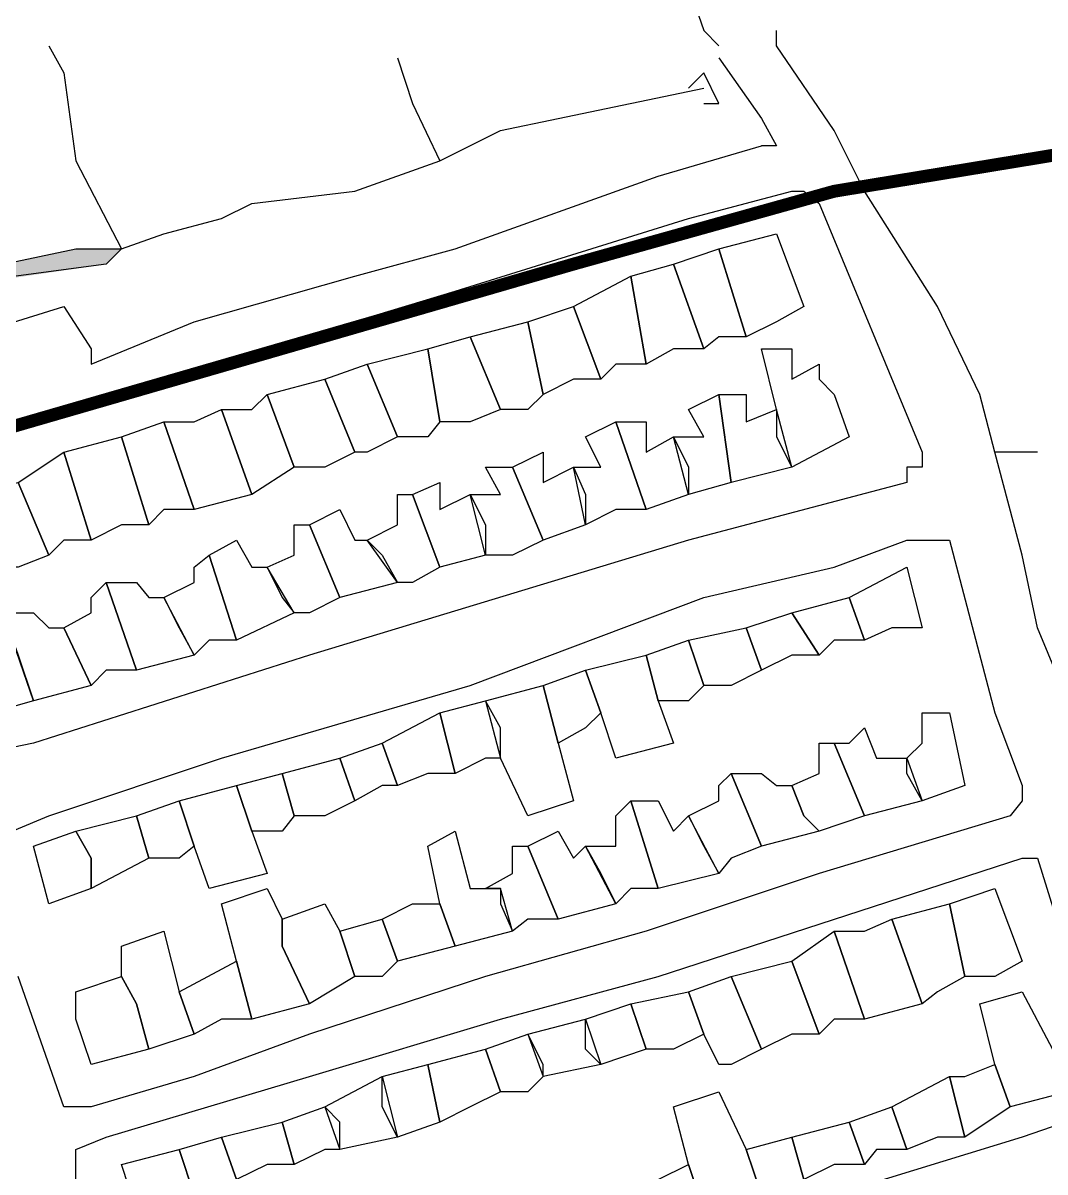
# Model space of a CAD drawing. Header units: millimetres. Extents: x -3588 to 75209, y -3737 to 38254.
# Drawn here: x 18836.6 to 18931.7, y 33902.7 to 34009.7 of the extents above; entities that cross this region are included whole.
import ezdxf

# ---------------------------------------------------------------- set-up
doc = ezdxf.new("R2010")
doc.units = ezdxf.units.MM
doc.layers.add('H', color=250, linetype='Continuous')
doc.layers.add('P', color=253, linetype='Continuous')

msp = doc.modelspace()

# ---------------------------------------------------------------- hatches: boundary and pattern name
at = {"layer": 'H', "linetype": 'Continuous'}
msp.add_hatch(color=256, dxfattribs=at).paths.add_polyline_path([(18725.22, 33977.638), (18729.173, 33977.638), (18754.859, 33972.277), (18757.692, 33972.277), (18775.184, 33977.638), (18794.388, 33983.288), (18795.796, 33983.288), (18801.158, 33983.288), (18803.702, 33983.288), (18817.241, 33984.408), (18835.038, 33987.224), (18841.807, 33988.649), (18845.76, 33988.649), (18844.352, 33987.224), (18825.435, 33984.408), (18813.288, 33983.288), (18802.566, 33981.863), (18795.796, 33983.288), (18794.388, 33983.288), (18776.592, 33977.638), (18756.267, 33970.853), (18745.545, 33964.083), (18741.32, 33957.314), (18740.184, 33957.314), (18742.728, 33961.538), (18744.136, 33964.083), (18756.267, 33970.853), (18754.859, 33970.853), (18729.173, 33976.502), (18725.22, 33976.502), (18725.22, 33977.638), (18725.22, 33977.638)])

# ---------------------------------------------------------------- linework, layer by layer
at = {"layer": 'P'}
for points in [[(18897.132, 34017.151), (18899.965, 34008.973), (18901.373, 34007.549)], [(18912.095, 33999.659), (18906.734, 34007.549), (18906.734, 34008.973)], [(18838.99, 34007.549), (18840.399, 34005.021), (18841.519, 33996.827), (18845.76, 33988.649), (18849.713, 33990.057), (18855.074, 33991.465), (18857.891, 33992.874), (18867.493, 33994.01), (18875.399, 33996.827)], [(18871.446, 34006.429), (18872.854, 34002.188), (18875.399, 33996.827)], [(18901.373, 34006.429), (18905.326, 34000.78)], [(18899.965, 34002.188), (18901.373, 34002.188), (18899.965, 34005.021), (18898.54, 34003.612)], [(18875.399, 33996.827), (18881.048, 33999.659), (18886.409, 34000.78), (18899.965, 34003.612)], [(18905.326, 34000.78), (18906.734, 33998.235), (18905.326, 33998.235)], [(18927.059, 33969.732), (18925.651, 33975.094), (18921.698, 33983.288), (18914.912, 33994.01), (18912.095, 33999.659)], [(18727.765, 33941.214), (18726.356, 33946.575), (18733.126, 33949.408), (18734.534, 33944.046), (18754.859, 33950.816), (18776.592, 33957.586), (18788.739, 33961.538), (18787.33, 33965.779), (18807.655, 33972.549), (18814.425, 33975.094), (18818.666, 33976.502), (18840.399, 33983.288), (18842.943, 33979.335), (18842.943, 33977.91), (18852.53, 33981.863), (18867.493, 33986.104), (18876.807, 33988.649), (18895.724, 33995.418), (18905.326, 33998.235)], [(18830.797, 33941.214), (18829.388, 33941.214), (18825.435, 33953.361), (18822.619, 33966.9), (18824.027, 33968.324), (18829.388, 33969.732), (18849.713, 33976.502), (18876.807, 33984.696), (18898.54, 33991.465), (18908.142, 33994.01), (18909.279, 33994.01), (18910.687, 33992.874), (18920.289, 33969.732), (18920.289, 33968.324), (18918.865, 33968.324), (18918.865, 33966.9), (18898.54, 33961.538), (18863.268, 33950.816), (18837.566, 33942.638), (18830.797, 33941.214)], [(18906.734, 33981.863), (18903.917, 33980.455), (18901.373, 33988.649), (18906.734, 33990.057), (18909.279, 33983.288), (18906.734, 33981.863)], [(18834.749, 33987.224), (18841.519, 33988.649), (18845.76, 33988.649), (18844.352, 33987.224), (18825.435, 33984.696)], [(18901.373, 33980.455), (18899.965, 33979.335), (18897.132, 33987.224), (18901.373, 33988.649), (18903.917, 33980.455), (18901.373, 33980.455)], [(18897.132, 33979.335), (18894.587, 33977.91), (18893.179, 33986.104), (18897.132, 33987.224), (18899.965, 33979.335), (18897.132, 33979.335)], [(18891.771, 33977.91), (18890.362, 33976.502), (18887.818, 33983.288), (18893.179, 33986.104), (18894.587, 33977.91), (18891.771, 33977.91)], [(18887.818, 33976.502), (18885.001, 33975.094), (18883.593, 33981.863), (18887.818, 33983.288), (18890.362, 33976.502), (18887.818, 33976.502)], [(18883.593, 33973.685), (18881.048, 33973.685), (18878.216, 33980.455), (18883.593, 33981.863), (18885.001, 33975.094), (18883.593, 33973.685)], [(18878.216, 33972.549), (18875.399, 33972.549), (18874.263, 33979.335), (18878.216, 33980.455), (18881.048, 33973.685), (18878.216, 33972.549)], [(18874.263, 33971.141), (18871.446, 33971.141), (18868.629, 33977.91), (18874.263, 33979.335), (18875.399, 33972.549), (18874.263, 33971.141)], [(18910.687, 33976.502), (18912.095, 33975.094), (18913.504, 33971.141), (18908.142, 33968.324), (18906.734, 33973.685), (18905.326, 33979.335), (18908.142, 33979.335), (18908.142, 33976.502), (18910.687, 33977.91), (18910.687, 33976.502)], [(18868.629, 33969.732), (18867.493, 33969.732), (18864.676, 33976.502), (18868.629, 33977.91), (18871.446, 33971.141), (18868.629, 33969.732)], [(18864.676, 33968.324), (18861.844, 33968.324), (18859.315, 33975.094), (18864.676, 33976.502), (18867.493, 33969.732), (18864.676, 33968.324)], [(18857.891, 33973.685), (18859.315, 33975.094), (18861.844, 33968.324), (18857.891, 33965.779), (18855.074, 33973.685), (18857.891, 33973.685)], [(18898.54, 33971.141), (18899.965, 33971.141), (18898.54, 33973.685), (18901.373, 33975.094), (18902.493, 33966.9), (18898.54, 33965.779), (18897.132, 33971.141), (18898.54, 33971.141)], [(18906.734, 33971.141), (18908.142, 33968.324), (18902.493, 33966.9), (18901.373, 33975.094), (18903.917, 33975.094), (18903.917, 33972.549), (18906.734, 33973.685), (18906.734, 33971.141)], [(18852.53, 33972.549), (18855.074, 33973.685), (18857.891, 33965.779), (18852.53, 33964.371), (18849.713, 33972.549), (18852.53, 33972.549)], [(18849.713, 33964.371), (18848.305, 33962.963), (18845.76, 33971.141), (18849.713, 33972.549), (18852.53, 33964.371), (18849.713, 33964.371)], [(18891.771, 33964.371), (18888.954, 33962.963), (18887.818, 33968.324), (18890.362, 33968.324), (18888.954, 33971.141), (18891.771, 33972.549), (18894.587, 33964.371), (18891.771, 33964.371)], [(18898.54, 33968.324), (18898.54, 33965.779), (18894.587, 33964.371), (18891.771, 33972.549), (18894.587, 33972.549), (18894.587, 33969.732), (18897.132, 33971.141), (18898.54, 33968.324)], [(18845.76, 33962.963), (18842.943, 33961.538), (18840.399, 33969.732), (18845.76, 33971.141), (18848.305, 33962.963), (18845.76, 33962.963)], [(18840.399, 33961.538), (18838.99, 33960.13), (18836.158, 33966.9), (18840.399, 33969.732), (18842.943, 33961.538), (18840.399, 33961.538)], [(18888.954, 33965.779), (18888.954, 33962.963), (18885.001, 33961.538), (18882.168, 33968.324), (18885.001, 33969.732), (18885.001, 33966.9), (18887.818, 33968.324), (18888.954, 33965.779)], [(18939.19, 33929.083), (18937.781, 33934.444), (18933.828, 33946.575), (18931.012, 33953.361), (18929.603, 33960.13), (18927.059, 33969.732)], [(18931.012, 33969.732), (18929.603, 33969.732), (18927.059, 33969.732)], [(18882.168, 33960.13), (18879.64, 33960.13), (18878.216, 33965.779), (18881.048, 33965.779), (18879.64, 33968.324), (18882.168, 33968.324), (18885.001, 33961.538), (18882.168, 33960.13)], [(18836.158, 33959.01), (18833.613, 33959.01), (18830.797, 33965.779), (18836.158, 33966.9), (18838.99, 33960.13), (18836.158, 33959.01)], [(18879.64, 33962.963), (18879.64, 33960.13), (18875.399, 33959.01), (18872.854, 33965.779), (18875.399, 33966.9), (18875.399, 33964.371), (18878.216, 33965.779), (18879.64, 33962.963)], [(18872.854, 33957.586), (18871.446, 33957.586), (18868.629, 33961.538), (18871.446, 33962.963), (18871.446, 33965.779), (18872.854, 33965.779), (18875.399, 33959.01), (18872.854, 33957.586)], [(18870.038, 33960.13), (18871.446, 33957.586), (18866.085, 33956.177), (18863.268, 33962.963), (18866.085, 33964.371), (18867.493, 33961.538), (18868.629, 33961.538), (18870.038, 33960.13)], [(18863.268, 33954.769), (18861.844, 33954.769), (18859.315, 33959.01), (18861.844, 33960.13), (18861.844, 33962.963), (18863.268, 33962.963), (18866.085, 33956.177), (18863.268, 33954.769)], [(18832.205, 33933.036), (18838.99, 33935.853), (18855.074, 33941.214), (18878.216, 33947.999), (18899.965, 33956.177), (18912.095, 33959.01), (18918.865, 33961.538), (18920.289, 33961.538), (18921.698, 33961.538), (18922.818, 33961.538), (18927.059, 33945.455), (18929.603, 33938.685), (18929.603, 33937.261), (18928.467, 33935.853), (18910.687, 33930.491), (18894.587, 33925.13), (18879.64, 33920.889), (18863.268, 33915.528), (18852.53, 33911.575), (18842.943, 33908.758), (18841.519, 33908.758), (18840.399, 33908.758)], [(18860.723, 33956.177), (18861.844, 33954.769), (18856.482, 33952.224), (18853.938, 33960.13), (18856.482, 33961.538), (18857.891, 33959.01), (18859.315, 33959.01), (18860.723, 33956.177)], [(18853.938, 33952.224), (18852.53, 33950.816), (18849.713, 33956.177), (18852.53, 33957.586), (18852.53, 33959.01), (18853.938, 33960.13), (18856.482, 33952.224), (18853.938, 33952.224)], [(18917.457, 33953.361), (18914.912, 33952.224), (18913.504, 33956.177), (18918.865, 33959.01), (18920.289, 33953.361), (18917.457, 33953.361)], [(18844.352, 33949.408), (18842.943, 33947.999), (18840.399, 33953.361), (18842.943, 33954.769), (18842.943, 33956.177), (18844.352, 33957.586), (18847.168, 33949.408), (18844.352, 33949.408)], [(18851.121, 33953.361), (18852.53, 33950.816), (18847.168, 33949.408), (18844.352, 33957.586), (18847.168, 33957.586), (18848.305, 33956.177), (18849.713, 33956.177), (18851.121, 33953.361)], [(18836.158, 33950.816), (18837.566, 33946.575), (18833.613, 33945.455), (18829.388, 33954.769), (18832.205, 33956.177), (18833.613, 33953.361), (18834.749, 33954.769), (18836.158, 33950.816)], [(18912.095, 33952.224), (18910.687, 33950.816), (18908.142, 33954.769), (18913.504, 33956.177), (18914.912, 33952.224), (18912.095, 33952.224)], [(18836.158, 33954.769), (18837.566, 33954.769), (18838.99, 33953.361), (18840.399, 33953.361), (18842.943, 33947.999), (18837.566, 33946.575), (18834.749, 33954.769), (18836.158, 33954.769)], [(18908.142, 33950.816), (18905.326, 33949.408), (18903.917, 33953.361), (18908.142, 33954.769), (18910.687, 33950.816), (18908.142, 33950.816)], [(18902.493, 33947.999), (18899.965, 33947.999), (18898.54, 33952.224), (18903.917, 33953.361), (18905.326, 33949.408), (18902.493, 33947.999)], [(18898.54, 33946.575), (18895.724, 33946.575), (18894.587, 33950.816), (18898.54, 33952.224), (18899.965, 33947.999), (18898.54, 33946.575)], [(18895.724, 33946.575), (18897.132, 33942.638), (18891.771, 33941.214), (18890.362, 33945.455), (18888.954, 33949.408), (18894.587, 33950.816), (18895.724, 33946.575)], [(18888.954, 33944.046), (18886.409, 33942.638), (18885.001, 33947.999), (18888.954, 33949.408), (18890.362, 33945.455), (18888.954, 33944.046)], [(18881.048, 33944.046), (18879.64, 33946.575), (18885.001, 33947.999), (18886.409, 33942.638), (18887.818, 33937.261), (18883.593, 33935.853), (18881.048, 33941.214), (18881.048, 33944.046)], [(18879.64, 33941.214), (18876.807, 33939.805), (18875.399, 33945.455), (18879.64, 33946.575), (18881.048, 33941.214), (18879.64, 33941.214)], [(18874.263, 33939.805), (18871.446, 33938.685), (18870.038, 33942.638), (18875.399, 33945.455), (18876.807, 33939.805), (18874.263, 33939.805)], [(18918.865, 33939.805), (18918.865, 33941.214), (18920.289, 33942.638), (18920.289, 33945.455), (18922.818, 33945.455), (18924.242, 33938.685), (18920.289, 33937.261), (18918.865, 33939.805)], [(18913.504, 33942.638), (18914.912, 33944.046), (18916.048, 33941.214), (18918.865, 33941.214), (18920.289, 33937.261), (18914.912, 33935.853), (18912.095, 33942.638), (18913.504, 33942.638)], [(18870.038, 33938.685), (18867.493, 33937.261), (18866.085, 33941.214), (18870.038, 33942.638), (18871.446, 33938.685), (18870.038, 33938.685)], [(18909.279, 33935.853), (18908.142, 33938.685), (18910.687, 33939.805), (18910.687, 33942.638), (18912.095, 33942.638), (18914.912, 33935.853), (18910.687, 33934.444), (18909.279, 33935.853)], [(18864.676, 33935.853), (18861.844, 33935.853), (18860.723, 33939.805), (18866.085, 33941.214), (18867.493, 33937.261), (18864.676, 33935.853)], [(18860.723, 33934.444), (18857.891, 33934.444), (18856.482, 33938.685), (18860.723, 33939.805), (18861.844, 33935.853), (18860.723, 33934.444)], [(18902.493, 33931.9), (18901.373, 33930.491), (18898.54, 33935.853), (18901.373, 33937.261), (18901.373, 33938.685), (18902.493, 33939.805), (18905.326, 33933.036), (18902.493, 33931.9)], [(18909.279, 33935.853), (18910.687, 33934.444), (18905.326, 33933.036), (18902.493, 33939.805), (18905.326, 33939.805), (18906.734, 33938.685), (18908.142, 33938.685), (18909.279, 33935.853)], [(18857.891, 33934.444), (18859.315, 33930.491), (18853.938, 33929.083), (18852.53, 33933.036), (18851.121, 33937.261), (18856.482, 33938.685), (18857.891, 33934.444)], [(18851.121, 33931.9), (18848.305, 33931.9), (18847.168, 33935.853), (18851.121, 33937.261), (18852.53, 33933.036), (18851.121, 33931.9)], [(18893.179, 33929.083), (18891.771, 33927.675), (18888.954, 33933.036), (18891.771, 33933.036), (18891.771, 33935.853), (18893.179, 33937.261), (18895.724, 33929.083), (18893.179, 33929.083)], [(18899.965, 33933.036), (18901.373, 33930.491), (18895.724, 33929.083), (18893.179, 33937.261), (18895.724, 33937.261), (18897.132, 33934.444), (18898.54, 33935.853), (18899.965, 33933.036)], [(18842.943, 33931.9), (18841.519, 33934.444), (18847.168, 33935.853), (18848.305, 33931.9), (18842.943, 33929.083), (18842.943, 33931.9)], [(18842.943, 33931.9), (18842.943, 33929.083), (18838.99, 33927.675), (18837.566, 33933.036), (18841.519, 33934.444), (18842.943, 33931.9)], [(18881.048, 33927.675), (18882.168, 33925.13), (18876.807, 33923.722), (18875.399, 33927.675), (18874.263, 33933.036), (18876.807, 33934.444), (18878.216, 33929.083), (18881.048, 33929.083), (18881.048, 33927.675)], [(18890.362, 33930.491), (18891.771, 33927.675), (18886.409, 33926.25), (18883.593, 33933.036), (18886.409, 33934.444), (18887.818, 33931.9), (18888.954, 33933.036), (18890.362, 33930.491)], [(18883.593, 33926.25), (18882.168, 33925.13), (18881.048, 33929.083), (18879.64, 33929.083), (18882.168, 33930.491), (18882.168, 33933.036), (18883.593, 33933.036), (18886.409, 33926.25), (18883.593, 33926.25)], [(18849.713, 33881.664), (18848.305, 33881.664), (18845.76, 33889.842), (18841.519, 33901.989), (18841.519, 33903.397), (18841.519, 33904.805), (18844.352, 33905.926), (18863.268, 33911.575), (18881.048, 33916.936), (18895.724, 33920.889), (18929.603, 33931.9), (18931.012, 33931.9), (18937.781, 33910.167), (18937.781, 33908.758), (18929.603, 33905.926), (18912.095, 33900.564), (18898.54, 33896.611), (18882.168, 33891.25), (18861.844, 33884.481), (18851.121, 33881.664), (18849.713, 33881.664)], [(18860.723, 33926.25), (18860.723, 33923.722), (18863.268, 33918.36), (18857.891, 33916.936), (18856.482, 33922.313), (18855.074, 33927.675), (18859.315, 33929.083), (18860.723, 33926.25)], [(18927.059, 33920.889), (18924.242, 33920.889), (18922.818, 33927.675), (18927.059, 33929.083), (18929.603, 33922.313), (18927.059, 33920.889)], [(18866.085, 33925.13), (18867.493, 33920.889), (18863.268, 33918.36), (18860.723, 33923.722), (18860.723, 33926.25), (18864.676, 33927.675), (18866.085, 33925.13)], [(18872.854, 33927.675), (18875.399, 33927.675), (18876.807, 33923.722), (18871.446, 33922.313), (18870.038, 33926.25), (18872.854, 33927.675)], [(18921.698, 33919.481), (18920.289, 33918.36), (18917.457, 33926.25), (18922.818, 33927.675), (18924.242, 33920.889), (18921.698, 33919.481)], [(18870.038, 33920.889), (18867.493, 33920.889), (18866.085, 33925.13), (18870.038, 33926.25), (18871.446, 33922.313), (18870.038, 33920.889)], [(18914.912, 33925.13), (18917.457, 33926.25), (18920.289, 33918.36), (18914.912, 33916.936), (18912.095, 33925.13), (18914.912, 33925.13)], [(18851.121, 33919.481), (18852.53, 33915.528), (18848.305, 33914.119), (18847.168, 33918.36), (18845.76, 33920.889), (18845.76, 33923.722), (18849.713, 33925.13), (18851.121, 33919.481)], [(18912.095, 33916.936), (18910.687, 33915.528), (18908.142, 33922.313), (18912.095, 33925.13), (18914.912, 33916.936), (18912.095, 33916.936)], [(18855.074, 33916.936), (18852.53, 33915.528), (18851.121, 33919.481), (18856.482, 33922.313), (18857.891, 33916.936), (18855.074, 33916.936)], [(18908.142, 33915.528), (18905.326, 33914.119), (18902.493, 33920.889), (18908.142, 33922.313), (18910.687, 33915.528), (18908.142, 33915.528)], [(18840.399, 33908.758), (18836.158, 33920.889)], [(18847.168, 33918.36), (18848.305, 33914.119), (18842.943, 33912.711), (18841.519, 33916.936), (18841.519, 33919.481), (18845.76, 33920.889), (18847.168, 33918.36)], [(18902.493, 33912.711), (18901.373, 33912.711), (18899.965, 33915.528), (18898.54, 33919.481), (18902.493, 33920.889), (18905.326, 33914.119), (18902.493, 33912.711)], [(18897.132, 33914.119), (18894.587, 33914.119), (18893.179, 33918.36), (18898.54, 33919.481), (18899.965, 33915.528), (18897.132, 33914.119)], [(18927.059, 33912.711), (18925.651, 33918.36), (18929.603, 33919.481), (18932.42, 33914.119), (18933.828, 33910.167), (18928.467, 33908.758), (18927.059, 33912.711)], [(18888.954, 33914.119), (18888.954, 33916.936), (18893.179, 33918.36), (18894.587, 33914.119), (18890.362, 33912.711), (18888.954, 33914.119)], [(18885.001, 33912.711), (18883.593, 33915.528), (18888.954, 33916.936), (18890.362, 33912.711), (18885.001, 33911.575), (18885.001, 33912.711)], [(18883.593, 33910.167), (18881.048, 33910.167), (18879.64, 33914.119), (18883.593, 33915.528), (18885.001, 33911.575), (18883.593, 33910.167)], [(18878.216, 33908.758), (18875.399, 33907.35), (18874.263, 33912.711), (18879.64, 33914.119), (18881.048, 33910.167), (18878.216, 33908.758)], [(18870.038, 33908.758), (18870.038, 33911.575), (18874.263, 33912.711), (18875.399, 33907.35), (18871.446, 33905.926), (18870.038, 33908.758)], [(18924.242, 33911.575), (18927.059, 33912.711), (18928.467, 33908.758), (18924.242, 33905.926), (18922.818, 33911.575), (18924.242, 33911.575)], [(18866.085, 33907.35), (18864.676, 33908.758), (18870.038, 33911.575), (18871.446, 33905.926), (18866.085, 33904.805), (18866.085, 33907.35)], [(18921.698, 33905.926), (18918.865, 33904.805), (18917.457, 33908.758), (18922.818, 33911.575), (18924.242, 33905.926), (18921.698, 33905.926)], [(18903.917, 33904.805), (18905.326, 33900.564), (18899.965, 33899.156), (18898.54, 33903.397), (18897.132, 33908.758), (18901.373, 33910.167), (18903.917, 33904.805)], [(18864.676, 33904.805), (18861.844, 33903.397), (18860.723, 33907.35), (18864.676, 33908.758), (18866.085, 33904.805), (18864.676, 33904.805)], [(18916.048, 33904.805), (18914.912, 33903.397), (18913.504, 33907.35), (18917.457, 33908.758), (18918.865, 33904.805), (18916.048, 33904.805)], [(18859.315, 33903.397), (18856.482, 33901.989), (18855.074, 33905.926), (18860.723, 33907.35), (18861.844, 33903.397), (18859.315, 33903.397)], [(18912.095, 33903.397), (18909.279, 33901.989), (18908.142, 33905.926), (18913.504, 33907.35), (18914.912, 33903.397), (18912.095, 33903.397)], [(18855.074, 33900.564), (18852.53, 33900.564), (18851.121, 33904.805), (18855.074, 33905.926), (18856.482, 33901.989), (18855.074, 33900.564)], [(18906.734, 33900.564), (18905.326, 33900.564), (18903.917, 33904.805), (18908.142, 33905.926), (18909.279, 33901.989), (18906.734, 33900.564)], [(18849.713, 33899.156), (18847.168, 33899.156), (18845.76, 33903.397), (18851.121, 33904.805), (18852.53, 33900.564), (18849.713, 33899.156)], [(18895.724, 33901.989), (18898.54, 33903.397), (18899.965, 33899.156), (18895.724, 33898.036), (18894.587, 33901.989), (18895.724, 33901.989)]]:
    msp.add_lwpolyline(points, dxfattribs=at)
at = {"layer": 'P', "const_width": 1.2}
msp.add_lwpolyline([(18940.614, 34010.382), (18940.614, 34008.973), (18940.614, 34007.549), (18940.614, 34006.429), (18939.19, 34005.021), (18939.19, 34003.612), (18939.19, 34002.188), (18939.19, 34000.78), (18937.781, 33999.659), (18937.781, 33998.235), (18912.095, 33994.01), (18887.818, 33987.224), (18822.619, 33968.324)], dxfattribs=at)
at = {"layer": 'P', "color": 254, "const_width": 1.2}
msp.add_lwpolyline([(18822.619, 33968.324), (18887.818, 33987.224), (18912.095, 33994.01), (18937.781, 33998.235)], dxfattribs=at)

doc.saveas('drawing.dxf')
